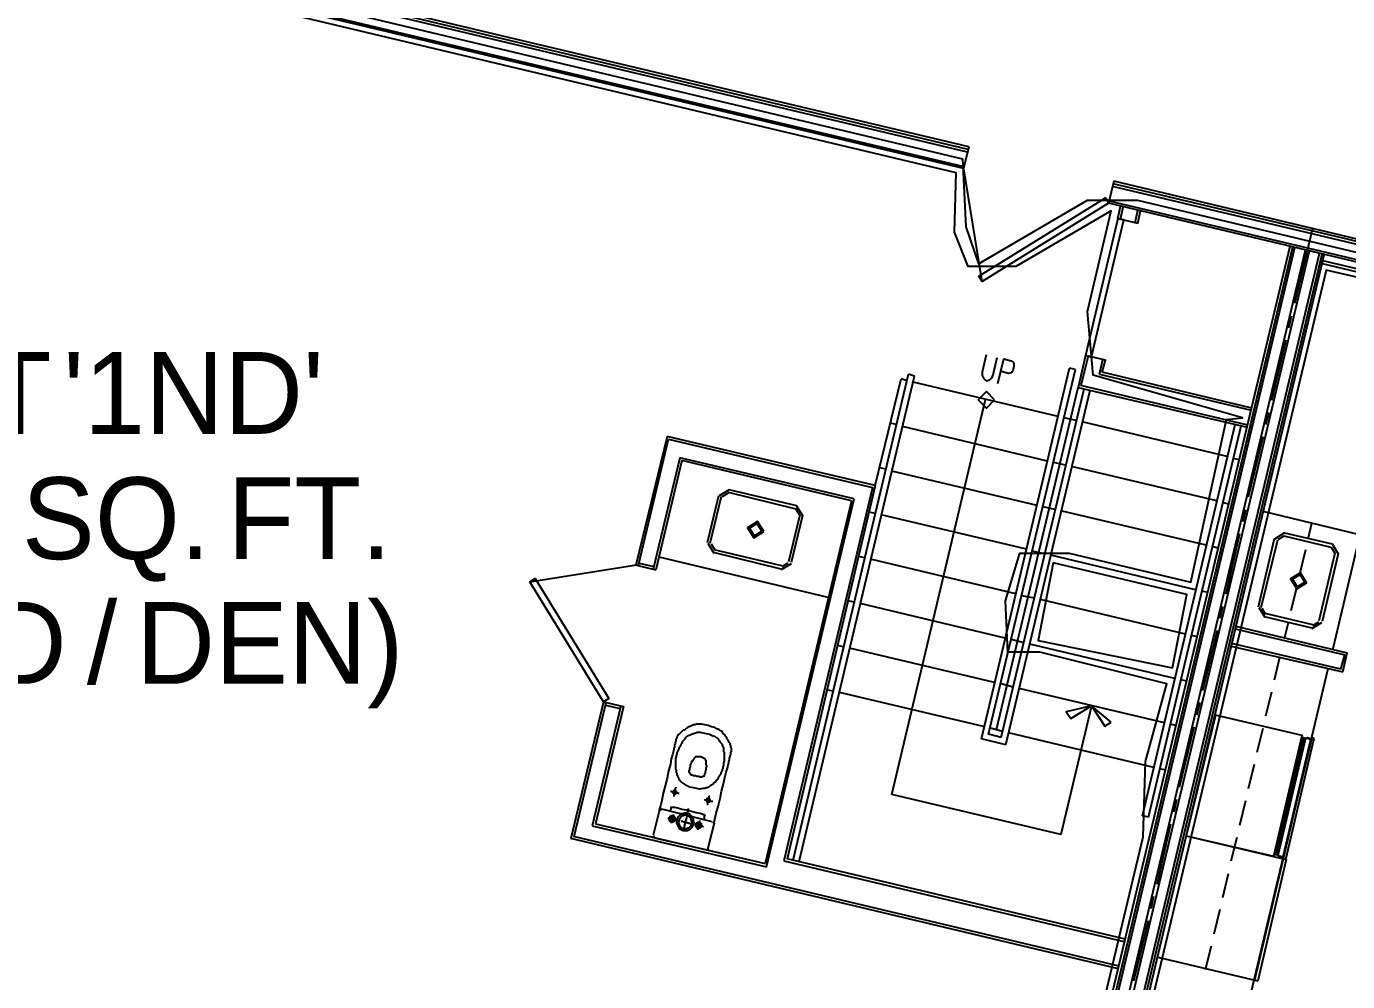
# Model space of a CAD drawing. Header units: feet. Extents: x -84 to 198, y -22 to 181.
# Drawn here: x 39.38 to 65.95, y 27.42 to 46.62 of the extents above; entities that cross this region are included whole.
import ezdxf
from ezdxf.enums import TextEntityAlignment as Align

# ---------------------------------------------------------------- set-up
doc = ezdxf.new("R2010")
doc.units = ezdxf.units.FT
for name, color, linetype in [('A-AREA-COMUN', 252, 'CONTINUOUS'), ('A-AREA-UNIDAD', 30, 'CONTINUOUS'), ('A-LINEA', 7, 'CONTINUOUS'), ('A-TEXTO-PDF', 3, 'CONTINUOUS')]:
    doc.layers.add(name, color=color, linetype=linetype)

msp = doc.modelspace()

# ---------------------------------------------------------------- linework, layer by layer
at = {"layer": 'A-AREA-COMUN'}
msp.add_lwpolyline([(28.928, 50.9333), (58.208, 43.9644), (58.272, 42.5956), (58.528, 41.8489), (60.72, 43.1289), (61.728, 43.1289), (66.432, 42.0089)], dxfattribs=at)
at = {"layer": 'A-AREA-UNIDAD'}
for points in [[(58.912, 18.0444), (61.84, 30.3289), (61.888, 31.84), (62.32, 33.4044), (59.76, 34.0444), (59.12, 34.0444), (59.072, 35.0756), (59.36, 36.0356), (60.352, 36.0356), (62.8, 35.4489), (63.52, 38.72), (63.84, 38.7556), (60.832, 39.6089), (60.72, 40.8889), (61.2, 42.9156), (59.28, 41.7956), (58.32, 41.7956), (58.048, 42.4889), (58.08, 43.68), (28.96, 50.6133)], [(66.368, 41.5289), (65.52, 41.7244), (62.048, 27.1644), (62.112, 25.8844), (61.792, 24.6756), (61.792, 23.9289), (61.248, 23.7689), (59.648, 17.0489), (59.76, 16.7644), (60.32, 16.7289), (59.968, 8.32), (67.168, 8.1956)]]:
    msp.add_lwpolyline(points, dxfattribs=at)
msp.add_lwpolyline([(60.032, 35.84), (59.728, 34.2756), (62.432, 33.7244), (62.72, 35.2)], close=True, dxfattribs=at)
at = {"layer": 'A-LINEA'}
for p, q in [((58.32, 44.1511), (17.88, 53.7644)), ((58.3067, 44.0978), (17.88, 53.7111)), ((58.3333, 44.2044), (17.8933, 53.8178)), ((58.24, 43.8044), (17.8, 53.4178)), ((58.2267, 43.7644), (17.7867, 53.3778)), ((58.3333, 44.2044), (58.2267, 43.7644)), ((58.2281, 43.7597), (58.5955, 41.4968)), ((61.2533, 43.5111), (61.1467, 43.0711)), ((74.6667, 40.2178), (61.2267, 43.4044)), ((74.6267, 40.2844), (61.24, 43.4578)), ((74.5867, 40.3378), (61.2533, 43.5111)), ((74.92, 39.7911), (61.1467, 43.0711)), ((74.88, 39.8578), (61.16, 43.1111)), ((61.3333, 42.7644), (61.3867, 43.0044)), ((61.3867, 42.7511), (61.44, 42.9911)), ((61.68, 42.6844), (61.7333, 42.9244)), ((64.8933, 41.0578), (65.2533, 42.5644)), ((59.04, 17.7244), (64.8533, 42.1911)), ((59.08, 17.6711), (64.8933, 42.1778)), ((59.24, 17.4444), (65.1067, 42.1244)), ((59.3067, 17.3644), (65.1867, 42.1111)), ((59.4667, 17.1511), (65.3867, 42.0578)), ((59.5067, 17.0978), (65.44, 42.0444)), ((59.5467, 17.0311), (65.48, 42.0311)), ((64.0533, 39.0844), (64.8, 42.2044)), ((65.44, 41.8578), (70.68, 40.6178)), ((70.7333, 40.6578), (65.4533, 41.9111)), ((64.7733, 40.5644), (64.8267, 40.8044)), ((64.4267, 39.1111), (64.72, 40.3244)), ((60.7333, 39.9911), (60.5867, 39.4044)), ((60.96, 39.6311), (61.0267, 39.9244)), ((54.8, 29.8578), (57.12, 39.6311)), ((54.92, 29.8311), (57.24, 39.5911)), ((57.24, 39.5911), (57.12, 39.6311)), ((58.5867, 32.2978), (60.36, 39.7511)), ((58.7333, 32.3911), (60.48, 39.7244)), ((60.48, 39.7244), (60.36, 39.7511)), ((60.96, 39.6311), (64.0133, 38.9111)), ((64.0267, 38.9511), (61.0133, 39.6711)), ((56.4533, 37.3911), (56.9733, 39.5378)), ((57.0933, 39.4978), (56.9733, 39.5378)), ((60.1333, 38.7778), (57.2133, 39.4711)), ((58.8933, 32.4844), (60.5333, 39.3644)), ((58.9867, 32.3244), (60.6533, 39.3378)), ((63.9467, 38.6044), (60.5867, 39.4044)), ((56.7867, 31.1778), (58.6667, 39.1244)), ((58.9867, 17.7778), (64.0533, 39.0844)), ((59.08, 32.1778), (60.7733, 39.3111)), ((64.3067, 38.6178), (64.3733, 38.8578)), ((56.88, 38.6178), (56.76, 38.6444)), ((59.92, 37.8844), (57, 38.5778)), ((60.4933, 38.6978), (60.2533, 38.7511)), ((63.5333, 37.9778), (60.6133, 38.6711)), ((61.8267, 30.7511), (63.6933, 38.6178)), ((61.9467, 30.7244), (63.8133, 38.5911)), ((52.2667, 38.3778), (51.64, 35.7911)), ((51.6933, 35.7911), (52.2933, 38.3244)), ((56.4533, 37.3911), (52.2667, 38.3778)), ((52.2933, 38.3244), (56.4, 37.3511)), ((63.96, 37.1644), (64.2533, 38.3778)), ((52.52, 37.9511), (51.9867, 35.7111)), ((52.56, 37.8978), (52.04, 35.6978)), ((56.0267, 37.1244), (52.52, 37.9511)), ((55.9733, 37.0844), (52.56, 37.8978)), ((56.6667, 37.7244), (56.5467, 37.7511)), ((60.28, 37.8044), (60.04, 37.8578)), ((63.32, 37.0844), (60.4, 37.7778)), ((63.7733, 37.9111), (63.6533, 37.9378)), ((59.7067, 36.9911), (56.7867, 37.6844)), ((53.5119, 37.3066), (53.3112, 37.183)), ((53.4965, 37.2417), (53.376, 37.1676)), ((53.4933, 37.2578), (54.8533, 36.9244)), ((53.5067, 37.3111), (54.8667, 36.9911)), ((56.4, 37.3511), (54.6133, 29.8444)), ((56.4533, 37.3911), (54.68, 29.8844)), ((53.08, 36.2444), (53.3067, 37.1911)), ((53.1333, 36.2311), (53.36, 37.1778)), ((55.9733, 37.0844), (54.24, 29.7911)), ((54.2667, 29.7244), (56.0267, 37.1244)), ((54.9955, 36.7859), (54.8719, 36.9866)), ((60.0667, 36.9111), (59.8267, 36.9644)), ((63.5733, 37.0178), (63.44, 37.0444)), ((54.9333, 36.8044), (54.7067, 35.8578)), ((54.9867, 36.7911), (54.76, 35.8444)), ((54.9306, 36.8013), (54.8565, 36.9217)), ((56.4533, 36.8311), (56.3333, 36.8578)), ((59.4933, 36.1111), (56.5733, 36.8044)), ((63.1067, 36.1911), (60.1867, 36.8844)), ((63.8533, 36.6711), (63.9067, 36.9111)), ((66.2, 36.4044), (64.2533, 36.8711)), ((63.5067, 35.2178), (63.7867, 36.4311)), ((64.6852, 36.4399), (64.4845, 36.3163)), ((64.68, 36.4444), (65.64, 36.2178)), ((65.2267, 36.6311), (65.16, 36.3378)), ((66.2, 36.4044), (65.6533, 34.1111)), ((53.0845, 36.2363), (53.2081, 36.0356)), ((53.1494, 36.2209), (53.2235, 36.1005)), ((63.36, 36.1244), (63.2267, 36.1644)), ((64.16, 34.9511), (64.48, 36.3244)), ((64.2133, 34.9378), (64.5467, 36.2978)), ((64.6698, 36.3751), (64.5494, 36.3009)), ((64.6667, 36.3778), (65.6133, 36.1511)), ((65.704, 36.028), (65.6298, 36.1484)), ((65.7688, 36.0126), (65.6452, 36.2133)), ((55.5067, 35.1378), (52.1067, 35.9511)), ((54.56, 35.7111), (53.2, 36.0444)), ((54.5733, 35.7778), (53.2133, 36.0978)), ((56.24, 35.9378), (56.12, 35.9644)), ((59.28, 35.2178), (56.36, 35.9111)), ((59.8533, 36.0178), (59.6133, 36.0711)), ((62.8933, 35.2978), (59.9867, 35.9911)), ((65.1067, 36.0978), (64.9867, 35.6044)), ((65.6933, 36.0311), (65.3733, 34.6711)), ((65.76, 36.0178), (65.44, 34.6578)), ((51.6485, 35.7943), (49.5074, 35.4502)), ((51.6533, 35.7911), (52.04, 35.6978)), ((51.7067, 35.8311), (52, 35.7644)), ((54.5681, 35.7023), (54.7688, 35.8259)), ((54.5835, 35.7672), (54.704, 35.8413)), ((64.9333, 35.3644), (64.8133, 34.8711)), ((59.6533, 35.1244), (59.4, 35.1778)), ((62.6933, 34.4044), (59.7733, 35.0978)), ((63.1467, 35.2444), (63.0267, 35.2711)), ((56.0267, 35.0444), (55.9067, 35.0711)), ((59.0667, 34.3244), (56.1467, 35.0178)), ((63.3867, 34.7244), (63.44, 34.9644)), ((64.1645, 34.943), (64.2881, 34.7423)), ((64.2294, 34.9276), (64.3035, 34.8072)), ((65.2533, 34.5911), (64.2933, 34.8178)), ((63.7067, 34.5644), (65.9467, 34.0311)), ((65.24, 34.5244), (64.28, 34.7511)), ((64.76, 34.6311), (64.68, 34.3378)), ((65.2348, 34.5156), (65.4355, 34.6392)), ((65.2502, 34.5805), (65.3706, 34.6547)), ((59.44, 34.2311), (59.1867, 34.2978)), ((62.9333, 34.3511), (62.8133, 34.3778)), ((63.04, 33.2711), (63.3333, 34.4844)), ((63.6933, 34.5111), (65.8933, 33.9911)), ((55.8133, 34.1511), (55.6933, 34.1778)), ((58.8533, 33.4311), (55.9333, 34.1244)), ((62.48, 33.5111), (59.56, 34.2044)), ((63.6133, 34.1644), (65.8533, 33.6444)), ((65.8133, 33.6978), (63.6267, 34.2178)), ((65.8533, 33.6444), (65.9467, 34.0311)), ((64.48, 33.4844), (64.5867, 33.9378)), ((65.8133, 33.6978), (65.8933, 33.9911)), ((61.6, 17.0444), (65.56, 33.7111)), ((62.72, 33.4578), (62.6, 33.4844)), ((55.6, 33.2578), (55.48, 33.2844)), ((58.6533, 32.5378), (55.7333, 33.2311)), ((59.2267, 33.3378), (58.9867, 33.4044)), ((62.2667, 32.6178), (59.3467, 33.3111)), ((64.3067, 32.7644), (64.4267, 33.2444)), ((50.9867, 33.0444), (50.3333, 30.2978)), ((50.4, 30.3378), (51.04, 33.0311)), ((51.3333, 32.9644), (50.76, 30.5511)), ((51.3867, 32.9511), (50.8267, 30.5911)), ((50.9867, 33.0444), (51.3867, 32.9511)), ((51.0267, 32.9778), (51.32, 32.9111)), ((62.92, 32.7778), (62.9867, 33.0311)), ((59.0133, 32.4444), (58.7733, 32.5111)), ((62.0533, 31.7244), (59.1333, 32.4178)), ((62.5067, 32.5644), (62.3867, 32.5911)), ((62.5733, 31.3244), (62.8667, 32.5378)), ((64.1333, 32.0311), (64.2533, 32.5111)), ((65.1333, 31.8844), (65.2533, 32.4178)), ((59.08, 32.1778), (58.5867, 32.2978)), ((58.9867, 32.3244), (58.7333, 32.3911)), ((64.5067, 29.9778), (65.0533, 32.3111)), ((64.5067, 29.9778), (65.0533, 32.3111)), ((65.08, 32.2978), (64.5333, 29.9644)), ((65.08, 32.2978), (64.5333, 29.9644)), ((62.2933, 31.6711), (62.1733, 31.6978)), ((63.96, 31.2978), (64.08, 31.7911)), ((64.96, 31.1511), (65.0667, 31.6444)), ((52.1067, 30.8444), (51.9867, 30.3644)), ((52.1641, 30.8832), (52.1079, 30.8486)), ((53.1733, 30.6311), (52.16, 30.8844)), ((62.4667, 30.8311), (62.52, 31.0844)), ((63.7867, 30.5644), (63.9067, 31.0578)), ((64.7867, 30.4178), (64.8933, 30.9111)), ((50.8267, 30.5911), (54.24, 29.7911)), ((53.0933, 30.0978), (53.2133, 30.5911)), ((53.2254, 30.5737), (53.1908, 30.6298)), ((61.9467, 30.7244), (61.8267, 30.7511)), ((62.12, 29.3778), (62.4, 30.5911)), ((61.3467, 27.6711), (50.3333, 30.2978)), ((61.36, 27.7244), (50.3867, 30.3378)), ((50.76, 30.5511), (54.2667, 29.7244)), ((51.9879, 30.3552), (52.0225, 30.299)), ((52.0133, 30.3111), (53.04, 30.0711)), ((62.7067, 30.3511), (64.72, 29.8711)), ((63.6133, 29.8444), (63.7333, 30.3244)), ((53.0492, 30.059), (53.1054, 30.0937)), ((64.6133, 29.6978), (64.72, 30.1778)), ((54.6133, 29.8444), (61.48, 28.2178)), ((61.48, 28.2711), (54.68, 29.8844)), ((64.6533, 29.8844), (64.08, 27.4444)), ((64.72, 29.8711), (64.1467, 27.4311)), ((63.44, 29.1111), (63.56, 29.5911)), ((64.44, 28.9644), (64.5467, 29.4444)), ((62, 28.8844), (62.0533, 29.1378)), ((63.2667, 28.3778), (63.3867, 28.8711)), ((64.2667, 28.2311), (64.3733, 28.7244)), ((61.6533, 27.4311), (61.9467, 28.6444)), ((62.1333, 27.9111), (64.1467, 27.4311)), ((63.0933, 27.6578), (63.2133, 28.1378)), ((64.0933, 27.5111), (64.2, 27.9911))]:
    msp.add_line(p, q, dxfattribs=at)
for points in [[(61.1467, 43.0711), (58.6, 41.4978), (58.5333, 41.6044), (61.08, 43.1778), (61.1467, 43.0711)], [(61.3333, 42.7644), (61.7333, 42.6711), (61.7867, 42.9111)], [(60.8, 39.9778), (61.4533, 42.7378), (61.3333, 42.7644), (60.68, 40.0044), (60.8, 39.9778)], [(58.68, 40.0178), (58.6, 39.6711), (58.6, 39.6044), (58.6267, 39.5511), (58.6667, 39.5111), (58.6933, 39.4978), (58.7467, 39.5111), (58.8, 39.5511), (58.8267, 39.6178), (58.9067, 39.9644)], [(58.92, 39.4444), (59.04, 39.9378), (59.1867, 39.8978), (59.2267, 39.8711), (59.24, 39.8444), (59.24, 39.7911), (59.2267, 39.7244), (59.2, 39.6711), (59.1867, 39.6578), (59.1333, 39.6444), (58.9867, 39.6844)], [(60.68, 40.0044), (60.5333, 39.3644), (63.9333, 38.5644)], [(61.0133, 39.6711), (61.08, 39.9111), (60.68, 40.0044)], [(58.8533, 39.1178), (58.6867, 39.2844), (58.52, 39.1178), (58.6867, 38.9511), (58.8533, 39.1178)], [(54.2088, 36.4659), (54.0852, 36.6666), (53.8845, 36.543), (54.0081, 36.3423), (54.2088, 36.4659)], [(54.1699, 36.4752), (54.076, 36.6277), (53.9234, 36.5337), (54.0174, 36.3812), (54.1699, 36.4752)], [(64.9281, 35.3156), (65.1288, 35.4392), (65.0052, 35.6399), (64.8045, 35.5163), (64.9281, 35.3156)], [(50.9867, 33.0444), (49.5067, 35.4578), (49.6133, 35.5244), (51.0933, 33.1111), (50.9867, 33.0444)], [(64.9374, 35.3545), (65.0899, 35.4485), (64.996, 35.601), (64.8434, 35.5071), (64.9374, 35.3545)], [(60.8, 32.9644), (60.1867, 30.3778), (56.7867, 31.1778)], [(61.2, 32.6311), (60.8, 32.9644), (60.2933, 32.8444), (60.3867, 32.7111), (60.8, 32.9644), (61.0667, 32.5511), (61.2, 32.6311)], [(64.4667, 29.9378), (65.04, 32.3644), (63.2933, 32.7778), (62.7067, 30.3511), (64.4667, 29.9378)], [(53.2133, 30.5911), (53.2133, 30.6178), (53.2267, 30.6844), (53.2533, 30.8044), (53.2933, 30.9378), (53.3333, 31.0978), (53.36, 31.2444), (53.4, 31.3911), (53.4267, 31.5244), (53.4533, 31.6311), (53.48, 31.7111), (53.4933, 31.7778), (53.5067, 31.8178), (53.5067, 31.8444), (53.5067, 31.8578), (53.52, 31.8711), (53.52, 31.8844), (53.52, 31.8978), (53.52, 31.9111), (53.52, 31.9244), (53.5333, 31.9378), (53.5333, 31.9511), (53.5333, 31.9644), (53.5467, 31.9778), (53.5467, 31.9911), (53.5467, 32.0178), (53.5467, 32.0311), (53.56, 32.0444), (53.56, 32.0578), (53.56, 32.0711), (53.56, 32.0844), (53.56, 32.0978), (53.56, 32.1111), (53.5467, 32.1378), (53.5467, 32.1511), (53.5467, 32.1644), (53.5333, 32.1778), (53.5333, 32.2044), (53.52, 32.2178), (53.5067, 32.2311), (53.5067, 32.2444), (53.4933, 32.2711), (53.48, 32.2844), (53.4667, 32.2978), (53.4667, 32.3244), (53.4533, 32.3378), (53.44, 32.3511), (53.4267, 32.3778), (53.4, 32.3911), (53.3867, 32.4178), (53.3733, 32.4444), (53.3467, 32.4578), (53.3067, 32.4844), (53.2667, 32.4978), (53.2267, 32.5244), (53.16, 32.5378), (53.0933, 32.5644), (53.0267, 32.5778), (52.96, 32.5911), (52.9067, 32.5911), (52.8667, 32.5911), (52.8267, 32.5778), (52.8, 32.5778), (52.7733, 32.5644), (52.7467, 32.5511), (52.72, 32.5378), (52.6933, 32.5378), (52.68, 32.5244), (52.6533, 32.5111), (52.64, 32.4978), (52.6267, 32.4844), (52.6133, 32.4711), (52.5867, 32.4711), (52.5733, 32.4578), (52.56, 32.4444), (52.5467, 32.4311), (52.5333, 32.4178), (52.52, 32.4044), (52.5067, 32.3911), (52.4933, 32.3778), (52.48, 32.3778), (52.48, 32.3644), (52.4667, 32.3511), (52.4667, 32.3378), (52.4533, 32.3111), (52.4533, 32.2978), (52.44, 32.2844), (52.44, 32.2711), (52.44, 32.2578), (52.44, 32.2444), (52.4267, 32.2311), (52.4267, 32.2178), (52.4267, 32.2044), (52.4267, 32.1911), (52.4133, 32.1778), (52.4133, 32.1644), (52.4133, 32.1511), (52.4133, 32.1378), (52.4133, 32.1244), (52.4, 32.1111), (52.4, 32.0844), (52.3867, 32.0311), (52.3733, 31.9778), (52.3467, 31.8978), (52.3333, 31.7911), (52.2933, 31.6578), (52.2667, 31.5111), (52.2267, 31.3511), (52.1867, 31.2044), (52.16, 31.0578), (52.1333, 30.9511), (52.1067, 30.8711), (52.1067, 30.8444)], [(52.8, 31.3111), (52.72, 31.3244), (52.6667, 31.3511), (52.6267, 31.3778), (52.5867, 31.4044), (52.5467, 31.4311), (52.52, 31.4578), (52.5067, 31.4978), (52.4933, 31.5244), (52.48, 31.5511), (52.4667, 31.5778), (52.4667, 31.6044), (52.4533, 31.6178), (52.4533, 31.6444), (52.4533, 31.6711), (52.44, 31.6844), (52.44, 31.7111), (52.44, 31.7244), (52.44, 31.7511), (52.44, 31.7644), (52.44, 31.7911), (52.44, 31.8178), (52.44, 31.8311), (52.44, 31.8578), (52.44, 31.8844), (52.44, 31.9111), (52.4533, 31.9378), (52.4533, 31.9644), (52.4667, 31.9911), (52.4667, 32.0178), (52.48, 32.0444), (52.4933, 32.0711), (52.5067, 32.0978), (52.5067, 32.1111), (52.52, 32.1378), (52.5333, 32.1511), (52.5467, 32.1778), (52.5467, 32.1911), (52.56, 32.2044), (52.5733, 32.2311), (52.5733, 32.2444), (52.5867, 32.2578), (52.6, 32.2711), (52.6133, 32.2844), (52.6267, 32.2978), (52.64, 32.3244), (52.6533, 32.3378), (52.68, 32.3511), (52.6933, 32.3644), (52.7333, 32.3778), (52.76, 32.3911), (52.8, 32.4044), (52.84, 32.4178), (52.88, 32.4311), (52.9333, 32.4311), (52.9867, 32.4178), (53.0533, 32.4044), (53.12, 32.3911), (53.1733, 32.3644), (53.2133, 32.3511), (53.2533, 32.3244), (53.2933, 32.2978), (53.32, 32.2578), (53.3333, 32.2311), (53.36, 32.2044), (53.3733, 32.1911), (53.3733, 32.1644), (53.3867, 32.1378), (53.4, 32.1244), (53.4, 32.0978), (53.4, 32.0844), (53.4, 32.0578), (53.4, 32.0444), (53.4133, 32.0311), (53.4133, 32.0044), (53.4133, 31.9911), (53.4133, 31.9644), (53.4133, 31.9511), (53.4133, 31.9244), (53.4133, 31.8978), (53.4133, 31.8711), (53.4133, 31.8578), (53.4, 31.8178), (53.4, 31.7911), (53.4, 31.7644), (53.3867, 31.7378), (53.3867, 31.7111), (53.3733, 31.6844), (53.3733, 31.6578), (53.36, 31.6444), (53.3467, 31.6178), (53.3467, 31.5911), (53.3333, 31.5778), (53.32, 31.5644), (53.3067, 31.5378), (53.2933, 31.5244), (53.2933, 31.5111), (53.28, 31.4844), (53.2667, 31.4711), (53.2533, 31.4578), (53.24, 31.4311), (53.2267, 31.4178), (53.2, 31.4044), (53.1867, 31.3778), (53.16, 31.3644), (53.1333, 31.3511), (53.1067, 31.3244), (53.0667, 31.3111), (53.0267, 31.2978), (52.9867, 31.2978), (52.92, 31.2844), (52.8667, 31.2978), (52.8, 31.3111)], [(64.6533, 29.9111), (64.5733, 29.9244), (64.56, 29.9511), (64.5467, 29.9511), (64.5333, 29.9644), (64.5067, 29.9644), (64.5067, 29.9778), (64.48, 29.9778), (65.04, 32.3244), (65.0533, 32.3111), (65.0667, 32.3244), (65.08, 32.2978), (65.1067, 32.3111), (65.12, 32.3111), (65.1467, 32.3244), (65.2267, 32.2978), (64.6533, 29.9111)], [(64.6533, 29.9111), (64.5733, 29.9244), (64.56, 29.9511), (64.5467, 29.9511), (64.5333, 29.9644), (64.5067, 29.9644), (64.5067, 29.9778), (64.48, 29.9778), (65.04, 32.3244), (65.0533, 32.3111), (65.0667, 32.3244), (65.08, 32.2978), (65.1067, 32.3111), (65.12, 32.3111), (65.1467, 32.3244), (65.2267, 32.2978), (64.6533, 29.9111)], [(65.2133, 32.2844), (65.1067, 32.3111), (64.5467, 29.9511), (64.6533, 29.9244), (65.2133, 32.2844)], [(65.2133, 32.2844), (65.1067, 32.3111), (64.5467, 29.9511), (64.6533, 29.9244), (65.2133, 32.2844)], [(65.28, 32.3111), (65.2267, 32.3244), (64.6533, 29.8844), (64.7067, 29.8711), (65.28, 32.3111)], [(65.28, 32.3111), (65.2267, 32.3244), (64.6533, 29.8844), (64.7067, 29.8711), (65.28, 32.3111)], [(52.96, 31.5378), (52.9733, 31.5378), (52.9867, 31.5511), (53, 31.5511), (53.0133, 31.5511), (53.0133, 31.5644), (53.0267, 31.5778), (53.0267, 31.5911), (53.0267, 31.6044), (53.04, 31.6178), (53.04, 31.6311), (53.04, 31.6444), (53.04, 31.6578), (53.0533, 31.6711), (53.0533, 31.6844), (53.0533, 31.6978), (53.0533, 31.7111), (53.0533, 31.7244), (53.0667, 31.7378), (53.0667, 31.7511), (53.0667, 31.7644), (53.0533, 31.7778), (53.0533, 31.7911), (53.0533, 31.8044), (53.0533, 31.8178), (53.0533, 31.8311), (53.0533, 31.8444), (53.0533, 31.8578), (53.04, 31.8711), (53.04, 31.8844), (53.0267, 31.8978), (53, 31.9111), (52.9733, 31.9244), (52.9467, 31.9378), (52.9067, 31.9378), (52.88, 31.9378), (52.8533, 31.9378), (52.84, 31.9378), (52.8267, 31.9244), (52.8133, 31.9111), (52.8133, 31.8978), (52.8, 31.8844), (52.7867, 31.8711), (52.7867, 31.8578), (52.7733, 31.8578), (52.7733, 31.8444), (52.76, 31.8444), (52.76, 31.8311), (52.76, 31.8178), (52.7467, 31.8044), (52.7467, 31.7911), (52.7333, 31.7778), (52.7333, 31.7644), (52.7333, 31.7511), (52.7333, 31.7378), (52.72, 31.7111), (52.72, 31.6978), (52.72, 31.6844), (52.72, 31.6711), (52.7067, 31.6578), (52.7067, 31.6444), (52.7067, 31.6311), (52.72, 31.6311), (52.72, 31.6178), (52.7333, 31.6044), (52.7333, 31.5911), (52.7467, 31.5911), (52.7467, 31.5778), (52.76, 31.5778), (52.7733, 31.5778), (52.8, 31.5644), (52.84, 31.5644), (52.8667, 31.5511), (52.9067, 31.5511), (52.9333, 31.5378), (52.9467, 31.5378), (52.96, 31.5378)], [(52.3333, 31.2444), (52.3467, 31.2444), (52.3733, 31.2311), (52.4, 31.2311), (52.44, 31.2178), (52.4667, 31.2178), (52.4933, 31.2044), (52.5067, 31.2044)], [(52.4267, 31.2578), (52.4133, 31.2578), (52.4, 31.2578), (52.3867, 31.2444), (52.3867, 31.2311), (52.3733, 31.2311), (52.3733, 31.2178), (52.3867, 31.2178), (52.3867, 31.2044), (52.4, 31.1911), (52.4133, 31.1911), (52.4267, 31.1911), (52.44, 31.1911), (52.44, 31.2044), (52.4533, 31.2044), (52.4533, 31.2178), (52.4533, 31.2311), (52.44, 31.2444), (52.44, 31.2578), (52.4267, 31.2578)], [(52.44, 31.3244), (52.44, 31.3111), (52.4267, 31.2978), (52.4267, 31.2711), (52.4133, 31.2444), (52.4133, 31.2178), (52.4, 31.1778), (52.4, 31.1644), (52.4, 31.1378)], [(53.1067, 31.0978), (53.0933, 31.0978), (53.08, 31.0978), (53.0667, 31.0978), (53.0667, 31.0844), (53.0667, 31.0711), (53.0533, 31.0711), (53.0533, 31.0578), (53.0667, 31.0578), (53.0667, 31.0444), (53.0667, 31.0311), (53.08, 31.0311), (53.0933, 31.0311), (53.1067, 31.0311), (53.12, 31.0311), (53.12, 31.0444), (53.1333, 31.0578), (53.1333, 31.0711), (53.12, 31.0844), (53.12, 31.0978), (53.1067, 31.0978)], [(53.12, 31.1511), (53.1067, 31.1378), (53.1067, 31.1111), (53.0933, 31.0844), (53.0933, 31.0444), (53.08, 31.0178), (53.08, 31.0044), (53.08, 30.9778), (53.0667, 30.9778)], [(52.3333, 30.8311), (52.3333, 30.8444), (52.3333, 30.8711), (52.3467, 30.8844), (52.3467, 30.8978), (52.3467, 30.9111), (52.3467, 30.9244), (52.36, 30.9244), (52.3733, 30.9244), (52.3867, 30.9244), (52.4133, 30.9244), (52.48, 30.9111), (52.56, 30.8844), (52.6533, 30.8711), (52.76, 30.8444), (52.8533, 30.8178), (52.9333, 30.8044), (52.9733, 30.7911), (53, 30.7778), (53.0133, 30.7778), (53.0267, 30.7644), (53.0267, 30.7511), (53.0133, 30.7378), (53.0133, 30.7244), (53.0133, 30.7111), (53.0133, 30.6978), (53.0133, 30.6844), (53, 30.6844)], [(52.6933, 30.8978), (52.6933, 30.8844), (52.68, 30.8444), (52.6667, 30.7778), (52.6533, 30.7111), (52.6267, 30.6311), (52.6133, 30.5644), (52.6, 30.4978), (52.5867, 30.4578), (52.5867, 30.4444)], [(53.0133, 31.0844), (53.0267, 31.0711), (53.0533, 31.0711), (53.08, 31.0711), (53.1067, 31.0578), (53.1467, 31.0444), (53.16, 31.0444), (53.1867, 31.0444)], [(52.28, 30.7111), (52.3067, 30.6978), (52.3333, 30.6978), (52.3733, 30.6844), (52.4133, 30.6844), (52.44, 30.6711), (52.48, 30.6578), (52.4933, 30.6578), (52.5067, 30.6578)], [(52.3733, 30.7511), (52.36, 30.7511), (52.3467, 30.7511), (52.3333, 30.7378), (52.32, 30.7378), (52.32, 30.7244), (52.3067, 30.7111), (52.3067, 30.6978), (52.3067, 30.6844), (52.3067, 30.6711), (52.3067, 30.6578), (52.32, 30.6578), (52.32, 30.6444), (52.3333, 30.6444), (52.3467, 30.6311), (52.36, 30.6311), (52.3733, 30.6311), (52.3867, 30.6311), (52.4, 30.6444), (52.4133, 30.6444), (52.4133, 30.6578), (52.4267, 30.6711), (52.4267, 30.6844), (52.4267, 30.6978), (52.4267, 30.7111), (52.4133, 30.7111), (52.4133, 30.7244), (52.4133, 30.7378), (52.4, 30.7378), (52.3867, 30.7511), (52.3733, 30.7511)], [(52.3733, 30.7244), (52.36, 30.7244), (52.3467, 30.7244), (52.3467, 30.7111), (52.3333, 30.7111), (52.3333, 30.6978), (52.3333, 30.6844), (52.3333, 30.6711), (52.3467, 30.6711), (52.3467, 30.6578), (52.36, 30.6578), (52.3733, 30.6578), (52.3867, 30.6711), (52.4, 30.6711), (52.4, 30.6844), (52.4, 30.6978), (52.3867, 30.7111), (52.3733, 30.7244)], [(52.3867, 30.7778), (52.3867, 30.7644), (52.3733, 30.7378), (52.3733, 30.7111), (52.36, 30.6844), (52.36, 30.6444), (52.3467, 30.6311), (52.3467, 30.6044)], [(52.6667, 30.8044), (52.64, 30.8044), (52.6133, 30.8044), (52.5733, 30.7911), (52.5467, 30.7911), (52.52, 30.7644), (52.5067, 30.7511), (52.48, 30.7244), (52.4667, 30.6978), (52.4533, 30.6711), (52.4533, 30.6311), (52.4533, 30.6044), (52.4667, 30.5778), (52.48, 30.5511), (52.4933, 30.5244), (52.5067, 30.4978), (52.5333, 30.4844), (52.56, 30.4711), (52.5867, 30.4578), (52.6267, 30.4578), (52.6533, 30.4578), (52.68, 30.4578), (52.7067, 30.4711), (52.7333, 30.4844), (52.76, 30.5111), (52.7733, 30.5244), (52.7867, 30.5511), (52.8, 30.5911), (52.8133, 30.6178), (52.8, 30.6444), (52.8, 30.6844), (52.7867, 30.7111), (52.7733, 30.7378), (52.7467, 30.7511), (52.7333, 30.7778), (52.7067, 30.7911), (52.6667, 30.8044)], [(52.6667, 30.7644), (52.64, 30.7644), (52.6133, 30.7644), (52.5867, 30.7511), (52.5733, 30.7511), (52.5467, 30.7378), (52.5333, 30.7244), (52.52, 30.6978), (52.5067, 30.6844), (52.5067, 30.6578), (52.4933, 30.6311), (52.4933, 30.6044), (52.5067, 30.5911), (52.5067, 30.5644), (52.52, 30.5511), (52.5333, 30.5244), (52.56, 30.5111), (52.5733, 30.4978), (52.6, 30.4978), (52.6267, 30.4978), (52.6533, 30.4978), (52.6667, 30.4978), (52.6933, 30.5111), (52.7067, 30.5111), (52.7333, 30.5378), (52.7467, 30.5511), (52.76, 30.5778), (52.76, 30.5911), (52.7733, 30.6178), (52.76, 30.6444), (52.76, 30.6711), (52.7467, 30.6844), (52.7467, 30.7111), (52.72, 30.7244), (52.7067, 30.7378), (52.68, 30.7511), (52.6667, 30.7644)], [(52.5467, 30.6444), (52.56, 30.6444), (52.5733, 30.6444), (52.6, 30.6311), (52.6267, 30.6311), (52.6533, 30.6178), (52.68, 30.6178), (52.7067, 30.6044), (52.72, 30.6044), (52.7333, 30.6044)], [(52.7733, 30.5911), (52.7867, 30.5911), (52.8, 30.5911), (52.8267, 30.5778), (52.8667, 30.5644), (52.9067, 30.5644), (52.9333, 30.5511), (52.9733, 30.5511), (52.9867, 30.5378), (53, 30.5378)], [(52.92, 30.6178), (52.9067, 30.6178), (52.8933, 30.6178), (52.88, 30.6178), (52.8667, 30.6044), (52.8533, 30.6044), (52.8533, 30.5911), (52.84, 30.5911), (52.84, 30.5778), (52.84, 30.5644), (52.84, 30.5511), (52.8533, 30.5378), (52.8533, 30.5244), (52.8667, 30.5111), (52.88, 30.5111), (52.8933, 30.5111), (52.8933, 30.4978), (52.9067, 30.4978), (52.92, 30.5111), (52.9333, 30.5111), (52.9467, 30.5244), (52.96, 30.5378), (52.96, 30.5511), (52.96, 30.5644), (52.96, 30.5778), (52.96, 30.5911), (52.9467, 30.6044), (52.9333, 30.6178), (52.92, 30.6178)], [(52.9067, 30.5911), (52.8933, 30.5911), (52.88, 30.5911), (52.88, 30.5778), (52.8667, 30.5778), (52.8667, 30.5644), (52.8667, 30.5511), (52.88, 30.5511), (52.88, 30.5378), (52.8933, 30.5378), (52.9067, 30.5378), (52.92, 30.5378), (52.9333, 30.5511), (52.9333, 30.5644), (52.9333, 30.5778), (52.92, 30.5778), (52.92, 30.5911), (52.9067, 30.5911)], [(52.92, 30.6578), (52.92, 30.6444), (52.92, 30.6311), (52.9067, 30.6044), (52.9067, 30.5778), (52.8933, 30.5511), (52.8933, 30.5244), (52.88, 30.4978), (52.88, 30.4844), (52.88, 30.4711)]]:
    msp.add_lwpolyline(points, dxfattribs=at)

# ---------------------------------------------------------------- texts
at = {"layer": 'A-TEXTO-PDF'}
for s, p in [('UNIT', (37.3201, 38.4318)), ("'1ND'", (42.7427, 38.4318)), ('SQ.', (41.1858, 35.9118)), ('FT.', (45.0736, 35.9118)), ('/', (40.9028, 33.4052)), ('DEN)', (44.2751, 33.4052)), ('BED', (37.9296, 33.4052))]:
    msp.add_text(s, height=1.646, dxfattribs=at).set_placement(p, align=Align.CENTER)

doc.saveas('drawing.dxf')
